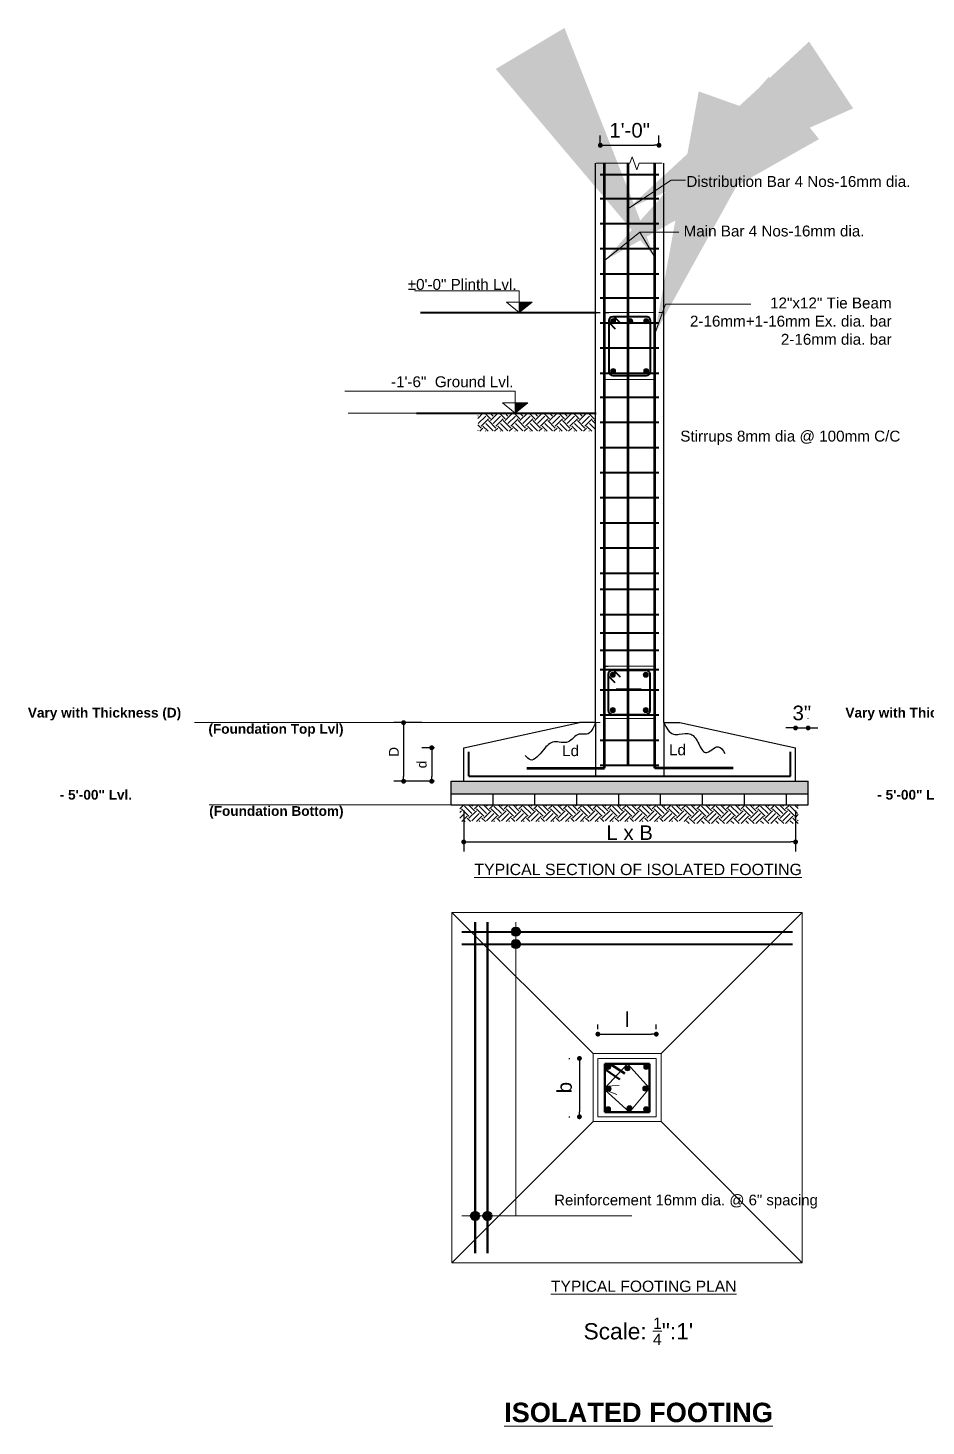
# Model space of a CAD drawing. Header units: inches. Extents: x 115570 to 265311, y 61168 to 314550.
# Drawn here: x 194963.5 to 195148.1, y 85361.4 to 85648.8 of the extents above; entities that cross this region are included whole.
import ezdxf

# ---------------------------------------------------------------- set-up
doc = ezdxf.new("R2010")
doc.units = ezdxf.units.IN
doc.header["$MEASUREMENT"] = 0
doc.linetypes.add('HIDDEN', pattern=[0.375, 0.25, -0.125])
doc.layers.get('0').update_dxf_attribs({"lineweight": 25})
for name, color, linetype, lineweight in [('0 Hidden Line-0.09', 34, 'HIDDEN', 9), ('beam1', 7, 'Continuous', 20), ('DIM', 142, 'Continuous', 9), ('Dim 0.15', 114, 'Continuous', 15), ('Dimension', 7, 'Continuous', 9), ('Foundation', 144, 'Continuous', 20), ('HA', 7, 'Continuous', 15), ('ha1', 8, 'Continuous', 13), ('Hatch- 0.09', 142, 'Continuous', 9), ('Hatch-0.09', 142, 'Continuous', 9), ('Reinforcement-0.53', 7, 'Continuous', 53), ('rod', 7, 'Continuous', 40), ('rod  0.4', 7, 'Continuous', 40), ('slab', 7, 'Continuous', 20), ('Slab 0.2', 7, 'Continuous', 20), ('Text-0.2', 7, 'Continuous', 20), ('text1', 7, 'Continuous', 18), ('Wall', 10, 'Continuous', 30)]:
    doc.layers.add(name, color=color, linetype=linetype, lineweight=lineweight)
doc.layers.add('0 Stirrups', color=7, linetype='Continuous')
doc.styles.add('Annotative', font='arial.ttf')
doc.styles.add('arial', font='arial.ttf')
doc.styles.add('arial.', font='arial.ttf')
doc.dimstyles.new('d25', dxfattribs={"dimtxt": 50, "dimasz": 50, "dimexe": 50, "dimexo": 0, "dimgap": 10, "dimtad": 1, "dimdec": 0, "dimtxsty": 'arial', "dimblk": 'OBLIQUE', "dimcen": 2.5, "dimdle": 50, "dimclrd": 256, "dimadec": 0, "dimazin": 0, "dimtfac": 1, "dimtdec": 0, "dimtix": 1, "dimtmove": 1, "dimatfit": 3, "dimfxl": 1, "dimtvp": 1, "dimlwd": -1, "dimarcsym": 0})
doc.dimstyles.new('Foundation', dxfattribs={"dimtxt": 3, "dimasz": 1, "dimexe": 2, "dimexo": 6, "dimgap": 0, "dimtad": 0, "dimtoh": 1, "dimdec": 0, "dimdsep": 46, "dimlunit": 3, "dimtxsty": 'Annotative', "dimblk": 'DOT', "dimblk1": 'DOT', "dimblk2": 'DOT', "dimcen": 2.5, "dimdle": 150, "dimclrt": 256, "dimadec": 0, "dimazin": 0, "dimtfac": 1, "dimtdec": 0, "dimtix": 1, "dimtmove": 1, "dimatfit": 3, "dimldrblk": 'DM', "dimfxl": 1, "dimtvp": 1, "dimarcsym": 0})

# ---------------------------------------------------------------- blocks, each defined once
blk = doc.blocks.new('_Oblique')
at = {"color": 0, "linetype": 'ByBlock', "lineweight": -2}
blk.add_line((-0.5, -0.5), (0.5, 0.5), dxfattribs=at)
blk = doc.blocks.new('_Dot')
at = {"color": 0, "linetype": 'ByBlock', "lineweight": -2}
blk.add_line((-0.5, 0), (-1, 0), dxfattribs=at)
at = {"color": 0, "linetype": 'ByBlock', "const_width": 0.5}
blk.add_lwpolyline([(-0.25, 0, 1), (0.25, 0, 1)], format="xyb", close=True, dxfattribs=at)
blk = doc.blocks.new('*D999')
at = {"layer": 'Defpoints', "color": 0, "ltscale": 10, "transparency": 16777216}
for p in [(195053.0338910178, 85493.96145087222), (195121.2425528853, 85493.96145087222), (195121.2425528853, 85481.48904836606)]:
    blk.add_point(p, dxfattribs=at)
at = {"layer": 'Dimension', "color": 0, "lineweight": -2, "ltscale": 10, "transparency": 16777216}
for p, q in [((195053.0338910178, 85487.96145087222), (195053.0338910178, 85479.48904836606)), ((195121.2425528853, 85487.96145087222), (195121.2425528853, 85479.48904836606)), ((195054.0338910178, 85481.48904836606), (195120.2425528853, 85481.48904836606))]:
    blk.add_line(p, q, dxfattribs=at)
at = {"layer": 'Dimension', "color": 0, "lineweight": -2, "ltscale": 10, "transparency": 16777216, "rotation": 180}
blk.add_blockref('_Dot', (195053.0338910178, 85481.48904836606), dxfattribs=at)
at = {"layer": 'Dimension', "color": 0, "lineweight": -2, "ltscale": 10, "transparency": 16777216}
blk.add_blockref('_Dot', (195121.2425528853, 85481.48904836606), dxfattribs=at)
at = {"layer": 'Dimension', "ltscale": 10, "transparency": 16777216, "insert": (195087.1382219516, 85483.39205796394), "char_height": 3, "attachment_point": 5, "style": 'Annotative'}
blk.add_mtext('L x B', dxfattribs=at)
blk = doc.blocks.new('DM')
at = {"ltscale": 400}
blk.add_solid([(-1, 0.25), (0, 0), (-1, -0.25)], dxfattribs=at)
at = {"layer": 'DIM', "ltscale": 400}
for p, q in [((-1, 0.25), (-1, -0.25)), ((0, 0), (-1, 0.25)), ((-1, -0.25), (0, 0)), ((-1, 0), (0, 0))]:
    blk.add_line(p, q, dxfattribs=at)
blk = doc.blocks.new('*D1000')
at = {"layer": 'Defpoints', "color": 0, "ltscale": 10, "transparency": 16777216}
for p in [(195123.8262143197, 85504.91933264266), (195121.2425528853, 85500.85121469722), (195123.8262143197, 85500.85121469722)]:
    blk.add_point(p, dxfattribs=at)
at = {"layer": 'Dimension', "color": 0, "lineweight": -2, "ltscale": 10, "transparency": 16777216}
for p, q in [((195121.2425528853, 85506.85121469722), (195121.2425528853, 85506.91933264266)), ((195123.8262143197, 85506.85121469722), (195123.8262143197, 85506.91933264266)), ((195120.2425528853, 85504.91933264266), (195119.2425528853, 85504.91933264266)), ((195121.2425528853, 85504.91933264266), (195123.8262143197, 85504.91933264266)), ((195124.8262143197, 85504.91933264266), (195125.8262143197, 85504.91933264266))]:
    blk.add_line(p, q, dxfattribs=at)
blk.add_blockref('_Dot', (195121.2425528853, 85504.91933264266), dxfattribs=at)
at = {"layer": 'Dimension', "color": 0, "lineweight": -2, "ltscale": 10, "transparency": 16777216, "rotation": 180}
blk.add_blockref('_Dot', (195123.8262143197, 85504.91933264266), dxfattribs=at)
at = {"layer": 'Dimension', "ltscale": 10, "transparency": 16777216, "insert": (195122.5343836025, 85507.98481695371), "char_height": 3, "attachment_point": 5, "style": 'Annotative'}
blk.add_mtext('3"', dxfattribs=at)
blk = doc.blocks.new('*D1001')
at = {"layer": 'Defpoints', "color": 0, "ltscale": 10, "transparency": 16777216}
for p in [(195053.0338910179, 85500.85121469725), (195046.4404355756, 85493.96145087224), (195053.0338910179, 85493.96145087224)]:
    blk.add_point(p, dxfattribs=at)
at = {"layer": 'Dimension', "color": 0, "lineweight": -2, "ltscale": 10, "transparency": 16777216}
for p, q in [((195047.0338910179, 85500.85121469725), (195044.4404355756, 85500.85121469725)), ((195046.4404355756, 85499.85121469725), (195046.4404355756, 85494.96145087224)), ((195047.0338910179, 85493.96145087224), (195044.4404355756, 85493.96145087224))]:
    blk.add_line(p, q, dxfattribs=at)
for p, rotation in [((195046.4404355756, 85500.85121469725), 90), ((195046.4404355756, 85493.96145087224), 270)]:
    blk.add_blockref('_Dot', p, dxfattribs=dict(at, rotation=rotation))
at = {"layer": 'Dimension', "ltscale": 10, "transparency": 16777216, "insert": (195044.4076832563, 85497.40633278467), "char_height": 3, "attachment_point": 5, "rotation": 90, "style": 'Annotative'}
blk.add_mtext('{\\H0.66667x;d}', dxfattribs=at)
blk = doc.blocks.new('*D1002')
at = {"layer": 'Defpoints', "color": 0, "ltscale": 10, "transparency": 16777216}
for p in [(195050.4502295835, 85506.018537566), (195040.6666834513, 85493.96145087224), (195050.4502295835, 85493.96145087224)]:
    blk.add_point(p, dxfattribs=at)
at = {"layer": 'Dimension', "color": 0, "lineweight": -2, "ltscale": 10, "transparency": 16777216}
for p, q in [((195044.4502295835, 85506.018537566), (195038.6666834513, 85506.018537566)), ((195040.6666834513, 85505.018537566), (195040.6666834513, 85494.96145087224)), ((195044.4502295835, 85493.96145087224), (195038.6666834513, 85493.96145087224))]:
    blk.add_line(p, q, dxfattribs=at)
for p, rotation in [((195040.6666834513, 85506.018537566), 90), ((195040.6666834513, 85493.96145087224), 270)]:
    blk.add_blockref('_Dot', p, dxfattribs=dict(at, rotation=rotation))
at = {"layer": 'Dimension', "ltscale": 10, "transparency": 16777216, "insert": (195038.6666734513, 85499.98999421905), "char_height": 3, "attachment_point": 5, "rotation": 90, "style": 'Annotative'}
blk.add_mtext('{\\H0.66667x;D}', dxfattribs=at)
blk = doc.blocks.new('*D998')
at = {"layer": 'Defpoints', "color": 0, "ltscale": 10, "transparency": 16777216}
for p in [(195093.1667652984, 85624.69296664408), (195081.1096786047, 85618.48941303864), (195093.1667652984, 85618.48941303893)]:
    blk.add_point(p, dxfattribs=at)
at = {"layer": 'Dimension', "color": 0, "lineweight": -2, "ltscale": 10, "transparency": 16777216}
for p, q in [((195081.1096786047, 85624.48941303864), (195081.1096786047, 85626.69296664408)), ((195082.1096786047, 85624.69296664408), (195092.1667652984, 85624.69296664408)), ((195093.1667652984, 85624.48941303893), (195093.1667652984, 85626.69296664408))]:
    blk.add_line(p, q, dxfattribs=at)
at = {"layer": 'Dimension', "color": 0, "lineweight": -2, "ltscale": 10, "transparency": 16777216, "rotation": 180}
blk.add_blockref('_Dot', (195081.1096786047, 85624.69296664408), dxfattribs=at)
at = {"layer": 'Dimension', "color": 0, "lineweight": -2, "ltscale": 10, "transparency": 16777216}
blk.add_blockref('_Dot', (195093.1667652984, 85624.69296664408), dxfattribs=at)
at = {"layer": 'Dimension', "ltscale": 10, "transparency": 16777216, "insert": (195087.1382219516, 85627.75640457042), "char_height": 3, "attachment_point": 5, "style": 'Annotative'}
blk.add_mtext('1\'-0"', dxfattribs=at)
blk = doc.blocks.new('*D1003')
at = {"layer": 'Defpoints', "color": 0, "ltscale": 10, "transparency": 16777216}
for p in [(195092.6091602637, 85441.97882229798), (195080.6091602637, 85436.98841872203), (195092.6091602637, 85436.98841872203)]:
    blk.add_point(p, dxfattribs=at)
at = {"layer": 'Dimension', "color": 0, "lineweight": -2, "ltscale": 10, "transparency": 16777216}
for p, q in [((195080.6091602637, 85442.98841872203), (195080.6091602637, 85443.97882229798)), ((195092.6091602637, 85442.98841872203), (195092.6091602637, 85443.97882229798)), ((195081.6091602637, 85441.97882229798), (195091.6091602637, 85441.97882229798))]:
    blk.add_line(p, q, dxfattribs=at)
at = {"layer": 'Dimension', "color": 0, "lineweight": -2, "ltscale": 10, "transparency": 16777216, "rotation": 180}
blk.add_blockref('_Dot', (195080.6091602637, 85441.97882229798), dxfattribs=at)
at = {"layer": 'Dimension', "color": 0, "lineweight": -2, "ltscale": 10, "transparency": 16777216}
blk.add_blockref('_Dot', (195092.6091602637, 85441.97882229798), dxfattribs=at)
at = {"layer": 'Dimension', "ltscale": 10, "transparency": 16777216, "insert": (195086.6091602637, 85444.97882229798), "char_height": 3, "attachment_point": 5, "style": 'Annotative'}
blk.add_mtext('l', dxfattribs=at)
blk = doc.blocks.new('*D1004')
at = {"layer": 'Defpoints', "color": 0, "ltscale": 10, "transparency": 16777216}
for p in [(195080.6091602637, 85436.98841872206), (195076.812138264, 85424.98841872206), (195080.6091602637, 85424.98841872206)]:
    blk.add_point(p, dxfattribs=at)
at = {"layer": 'Dimension', "color": 0, "lineweight": -2, "ltscale": 10, "transparency": 16777216}
for p, q in [((195074.6091602637, 85436.98841872206), (195074.812138264, 85436.98841872206)), ((195076.812138264, 85435.98841872206), (195076.812138264, 85425.98841872206)), ((195074.6091602637, 85424.98841872206), (195074.812138264, 85424.98841872206))]:
    blk.add_line(p, q, dxfattribs=at)
for p, rotation in [((195076.812138264, 85436.98841872206), 90), ((195076.812138264, 85424.98841872206), 270)]:
    blk.add_blockref('_Dot', p, dxfattribs=dict(at, rotation=rotation))
at = {"layer": 'Dimension', "ltscale": 10, "transparency": 16777216, "insert": (195073.7630250307, 85430.98841872199), "char_height": 3, "attachment_point": 5, "rotation": 90, "style": 'Annotative'}
blk.add_mtext('b', dxfattribs=at)

msp = doc.modelspace()

# ---------------------------------------------------------------- hatches: boundary and pattern name
at = {"layer": 'Dimension', "ltscale": 20, "transparency": 33554687}
for points in [[(195064.4576533366, 85592.41753017063), (195064.4576533365, 85590.30397103471), (195067.0793369525, 85592.41753017063)], [(195063.5964328598, 85571.74823869563), (195063.5964328557, 85569.63467955586), (195066.2181164757, 85571.74823869536)]]:
    msp.add_hatch(color=0, dxfattribs=at).paths.add_polyline_path(points)
at = {"layer": 'Dimension', "ltscale": 10, "transparency": 33554687}
h = msp.add_hatch(color=0, dxfattribs=at)
h.dxf.hatch_style = 1
h.paths.add_polyline_path([(195083.2475552069, 85435.24209556148, 1), (195082.2241363095, 85435.24209556148, 1)])
h = msp.add_hatch(color=0, dxfattribs=at)
h.dxf.hatch_style = 1
h.paths.add_polyline_path([(195087.1948755612, 85434.94224387723, 1), (195086.1714566638, 85434.94224387723, 1)])
h = msp.add_hatch(color=0, dxfattribs=at)
h.dxf.hatch_style = 1
h.paths.add_polyline_path([(195091.0506028283, 85435.24209556148, 1), (195090.0271839309, 85435.24209556148, 1)])
h = msp.add_hatch(color=0, dxfattribs=at)
h.dxf.hatch_style = 1
h.paths.add_polyline_path([(195083.3366855015, 85430.75500240161, 1), (195082.3132666041, 85430.75500240161, 1)])
h = msp.add_hatch(color=0, dxfattribs=at)
h.dxf.hatch_style = 1
h.paths.add_polyline_path([(195090.846956837, 85430.77876336485, 1), (195089.8235379396, 85430.77876336485, 1)])
h = msp.add_hatch(color=0, dxfattribs=at)
h.dxf.hatch_style = 1
h.paths.add_polyline_path([(195083.2230251926, 85426.53772213263, 1), (195082.1996062952, 85426.53772213263, 1)])
h = msp.add_hatch(color=0, dxfattribs=at)
h.dxf.hatch_style = 1
h.paths.add_polyline_path([(195087.6031992746, 85426.76019045759, 1), (195086.5797803772, 85426.76019045759, 1)])
h = msp.add_hatch(color=0, dxfattribs=at)
h.dxf.hatch_style = 1
h.paths.add_polyline_path([(195091.026072814, 85426.53772213263, 1), (195090.0026539165, 85426.53772213263, 1)])
at = {"layer": 'HA', "transparency": 33554687}
h = msp.add_hatch(dxfattribs=at)
h.set_pattern_fill('EARTH', color=256, scale=8.61220478125, angle=45, style=0)
h.set_pattern_definition([(44.99999999999999, (-20089420.32766269, 1602943.464880413), (2.447735818478236e-16, 3.044874200894541), [2.1530511953125, -2.1530511953125]), (44.99999999999999, (-20089420.89857661, 1602944.035794325), (2.447735818478236e-16, 3.044874200894541), [2.1530511953125, -2.1530511953125]), (44.99999999999999, (-20089421.46949052, 1602944.606708238), (2.447735818478236e-16, 3.044874200894541), [2.1530511953125, -2.1530511953125]), (135, (-20089421.46949052, 1602944.987317513), (-3.044874200894541, 2.447735818478235e-16), [2.1530511953125, -2.1530511953125]), (135, (-20089420.89857661, 1602945.558231426), (-3.044874200894541, 2.447735818478235e-16), [2.1530511953125, -2.1530511953125]), (135, (-20089420.32766269, 1602946.129145338), (-3.044874200894541, 2.447735818478235e-16), [2.1530511953125, -2.1530511953125])])
h.paths.add_polyline_path([(195080.1234581266, 85569.63852617797), (195055.9207238239, 85569.63467955998), (195055.9207238198, 85565.89469345052), (195080.1234581266, 85565.89854006877)])
at = {"layer": 'ha1', "ltscale": 20, "transparency": 33554687}
h = msp.add_hatch(dxfattribs=at)
h.set_pattern_fill('AR-CONC', color=256, scale=0.275590553, style=0)
h.set_pattern_definition([(49.99999999999996, (195050.4502295834, 85491.37778943784), (1.976701303678226, -0.1729389558178403), [0.20669291475, -2.27362206225]), (355, (195050.4502295834, 85491.37778943784), (-0.3823855675989416, 2.072970460886361), [0.1653543318000001, -1.8188976498]), (100.4514, (195050.6149546869, 85491.36337787083), (1.594317204222553, 1.900030246566449), [0.1756619421042495, -1.932281423776668]), (46.1842, (195050.4502295834, 85491.92897054384), (2.941215507750413, -0.4561547669094901), [0.3100393721249985, -3.410433093374989]), (96.6356, (195050.6953308508, 85491.89095749281), (2.575842118906433, 2.684576827286353), [0.2634929214240925, -2.898421672672889]), (351.1842, (195050.4502295834, 85491.92897054384), (2.57584002327432, 2.684578839165965), [0.2480314977000001, -2.7283464747]), (21, (195050.7258201364, 85491.79117526734), (1.645019445829267, -1.109579627267072), [0.2066929147500001, -2.27362206225]), (326.0000000000001, (195050.7258201364, 85491.79117526734), (0.6705540687764726, 1.998445019224371), [0.1653543318, -1.8188976498]), (71.4514, (195050.8629050314, 85491.69871021083), (2.315574188538864, 0.8888635794766044), [0.1756619421042507, -1.932281423776679]), (37.49999999999998, (195050.4502295834, 85491.37778943784), (0.03351141251292126, 0.9174240126767229), [0, -1.79685040556, 0, -1.8464567051, 0, -1.825787413625]), (7.499999999999996, (195050.4502295834, 85491.37778943784), (0.7249947930113595, 1.086961417873363), [0, -1.052755912459994, 0, -1.755511822609994, 0, -0.695866146324997]), (327.5, (195049.8356626503, 85491.37778943784), (1.471164203885615, -0.06215909574121797), [0, -0.6889763824999999, 0, -2.1496063134, 0, -2.85236222355]), (317.5, (195049.5600720972, 85491.37778943784), (1.607205989110199, 0.2758798743901864), [0, -0.8956692972500001, 0, -1.42755906454, 0, -2.02559056455])])
h.paths.add_polyline_path([(195099.0100678677, 85493.96145087223), (195050.4502295834, 85493.96145087223), (195050.4502295834, 85491.37778943784), (195099.0100678677, 85491.37778943784)])
h.paths.add_polyline_path([(195123.8262143197, 85493.96145087222), (195099.0100678677, 85493.96145087222), (195099.0100678677, 85491.37778943784), (195123.8262143197, 85491.37778943784)])
h = msp.add_hatch(dxfattribs=at)
h.set_pattern_fill('EARTH', color=256, scale=8.61220478125, angle=45, style=0)
h.set_pattern_definition([(44.99999999999999, (195052.2033212869, 85485.24504101381), (2.447735818478236e-16, 3.044874200894541), [2.1530511953125, -2.1530511953125]), (44.99999999999999, (195051.6324073742, 85485.81595492648), (2.447735818478236e-16, 3.044874200894541), [2.1530511953125, -2.1530511953125]), (44.99999999999999, (195051.0614934615, 85486.38686883915), (2.447735818478236e-16, 3.044874200894541), [2.1530511953125, -2.1530511953125]), (135, (195051.0614934615, 85486.76747811427), (-3.044874200894541, 2.447735818478235e-16), [2.1530511953125, -2.1530511953125]), (135, (195051.6324073742, 85487.33839202693), (-3.044874200894541, 2.447735818478235e-16), [2.1530511953125, -2.1530511953125]), (135, (195052.2033212869, 85487.9093059396), (-3.044874200894541, 2.447735818478235e-16), [2.1530511953125, -2.1530511953125])])
h.paths.add_polyline_path([(195121.8067940669, 85489.13861619473), (195099.0100678677, 85489.1386161948), (195099.0100678677, 85485.2450410139), (195121.8067940669, 85485.24504101381)])
h.paths.add_polyline_path([(195052.2033212869, 85485.68467125072), (195099.0100678677, 85485.68467125056), (195099.0100678677, 85489.1386161948), (195052.2033212869, 85489.13861619496)])
at = {"layer": 'Hatch- 0.09', "transparency": 33554687}
for points in [[(195083.2209268513, 85588.53721097636, 1), (195084.254391425, 85588.53721097636, 1)], [(195090.0220524741, 85588.53721097636, 1), (195091.0555170478, 85588.53721097636, 1)], [(195084.254391425, 85578.29120344283, 1), (195083.2209268513, 85578.29120344283, 1)], [(195091.0555170478, 85578.29120344283, 1), (195090.0220524741, 85578.29120344283, 1)], [(195083.135831999, 85515.84758209636, 1), (195084.1692965727, 85515.84758209636, 1)], [(195089.9369576218, 85515.84758209636, 1), (195090.9704221955, 85515.84758209636, 1)], [(195084.1692965727, 85508.60157456218, 1), (195083.135831999, 85508.60157456218, 1)], [(195090.9704221955, 85508.60157456218, 1), (195089.9369576218, 85508.60157456218, 1)]]:
    msp.add_hatch(color=0, dxfattribs=at).paths.add_polyline_path(points)
at = {"layer": 'rod', "ltscale": 20, "transparency": 33554687}
for points in [[(195062.9036069723, 85463.02985394391, -1), (195064.6149024488, 85463.02985394391, -1)], [(195062.9036069723, 85460.49460138609, -1), (195064.6149024488, 85460.49460138609, -1)], [(195054.5183049938, 85404.61579901598, -1), (195056.2296004703, 85404.61579901598, -1)], [(195057.0535575516, 85404.61579901598, -1), (195058.7648530282, 85404.61579901598, -1)]]:
    msp.add_hatch(color=256, dxfattribs=at).paths.add_polyline_path(points)
at = {"layer": 'Wall'}
msp.add_hatch(color=256, dxfattribs=at).paths.add_polyline_path([(195086.7285748817, 85588.53721097636, 1), (195087.7620394554, 85588.53721097636, 1)])

# ---------------------------------------------------------------- linework, layer by layer
at = {"color": 5}
for p, q in [((195080.1234581266, 85506.01853756608), (195080.1234581266, 85494.99491544598)), ((195094.1529857765, 85506.01853756596), (195094.1529857765, 85494.99491544598))]:
    msp.add_line(p, q, dxfattribs=at)
at = {"color": 2}
for points in [[(195080.1234581266, 85506.01853756596), (195078.2663701072, 85503.63835738628), (195076.7132267691, 85503.63835738628), (195074.4889287306, 85502.0359187994), (195071.5899620927, 85502.0359187994), (195069.4166155891, 85500.43348021252), (195066.726725939, 85498.36553203611), (195065.6918826967, 85499.24463126092)], [(195094.1529857765, 85506.01853756598), (195096.169685283, 85503.63835738628), (195097.3081885444, 85503.63835738628), (195099.6888550862, 85503.63835738628), (195101.3456584436, 85501.62232916412), (195102.7424332781, 85499.8647207141), (195105.3286629091, 85501.0535696657), (195106.7271946932, 85499.65763089672)]]:
    msp.add_spline(points, degree=3, dxfattribs=at)
at = {"layer": '0 Hidden Line-0.09', "ltscale": 500, "transparency": 33554687}
for points in [[(194997.6581949582, 85506.01853756608), (195081.1096786047, 85506.01853756608)], [(195000.7270086488, 85489.13861619498), (195081.1096786047, 85489.13861619498)]]:
    msp.add_lwpolyline(points, dxfattribs=at)
at = {"layer": '0 Stirrups', "transparency": 33554687}
for p, q in [((195080.1234581266, 85590.30397103472), (195080.1234581266, 85620.98974186194)), ((195094.1529857779, 85590.30397103472), (195094.1529857779, 85620.98974186223)), ((195080.1234581266, 85506.01853756608), (195080.1234581266, 85590.30397103472)), ((195080.2484581266, 85590.30397103472), (195081.1096786047, 85590.30397103472)), ((195081.9708990787, 85590.30397103472), (195082.8321195568, 85590.30397103472)), ((195081.9708990828, 85590.30397103472), (195082.832119561, 85590.30397103472)), ((195094.1529857765, 85506.01853756598), (195094.1529857765, 85590.30397103472)), ((195081.8858042264, 85517.61434215473), (195082.7470247046, 85517.61434215473)), ((195081.8858042306, 85517.61434215473), (195082.7470247087, 85517.61434215473)), ((195053.0338910178, 85500.85121469722), (195076.8035762141, 85506.01853756596)), ((195080.1234581266, 85506.01853756596), (195076.8035762141, 85506.01853756596)), ((195094.1529857765, 85506.01853756596), (195097.472867689, 85506.01853756596)), ((195097.472867689, 85506.01853756596), (195121.2425528853, 85500.85121469722)), ((195053.0338910178, 85493.96145087222), (195053.0338910178, 85500.85121469722)), ((195121.2425528853, 85493.96145087222), (195121.2425528853, 85500.85121469722)), ((195050.4502295834, 85493.96145087222), (195123.8262143197, 85493.96145087222)), ((195050.4502295834, 85489.13861619498), (195050.4502295834, 85493.96145087222)), ((195123.8262143197, 85489.13861619472), (195123.8262143197, 85493.96145087222)), ((195050.4502295834, 85491.37778943784), (195123.8262143197, 85491.37778943784)), ((195059.0624343647, 85489.13861619498), (195059.0624343647, 85491.37778943784)), ((195067.674639146, 85489.13861619498), (195067.674639146, 85491.37778943784)), ((195076.2868439272, 85489.13861619498), (195076.2868439272, 85491.37778943784)), ((195084.8990487084, 85489.13861619498), (195084.8990487084, 85491.37778943784)), ((195093.5112534897, 85489.13861619498), (195093.5112534897, 85491.37778943784)), ((195093.5112534897, 85489.13861619498), (195093.5112534897, 85491.37778943784)), ((195102.1234582709, 85489.13861619498), (195102.1234582709, 85491.37778943784)), ((195110.7356630522, 85489.13861619498), (195110.7356630522, 85491.37778943784)), ((195119.3478678335, 85489.13861619498), (195119.3478678335, 85491.37778943784)), ((195050.4502295834, 85489.13861619498), (195123.8262143197, 85489.13861619472))]:
    msp.add_line(p, q, dxfattribs=at)
at = {"layer": '0 Stirrups', "lineweight": 40, "transparency": 33554687}
for p, q in [((195044.1733359061, 85590.30397103472), (195080.2484581266, 85590.30397103472)), ((195043.3121154294, 85569.63467955972), (195080.2484581266, 85569.63467955972))]:
    msp.add_line(p, q, dxfattribs=at)
at = {"layer": 'beam1', "transparency": 33554687}
for p, q in [((195092.3055448203, 85590.30397103472), (195081.9708990787, 85590.30397103472)), ((195081.9708990842, 85576.52444338471), (195081.9708990842, 85590.30397103471)), ((195092.3055448203, 85576.52444338471), (195092.3055448203, 85590.30397103472)), ((195094.0279857751, 85590.30397103472), (195093.1667652971, 85590.30397103472)), ((195081.9708990828, 85576.52444338471), (195092.3055448203, 85576.52444338471)), ((195092.220449968, 85517.61434215473), (195081.8858042264, 85517.61434215473)), ((195081.885804232, 85512.57693563713), (195081.8858042319, 85517.61434215472)), ((195092.220449968, 85512.5769356377), (195092.220449968, 85517.61434215473)), ((195081.8858042319, 85506.83481450407), (195081.885804232, 85512.57693563648)), ((195092.220449968, 85506.83481450407), (195092.220449968, 85512.57693563704)), ((195081.8858042306, 85506.83481450407), (195092.220449968, 85506.83481450407))]:
    msp.add_line(p, q, dxfattribs=at)
for points in [[(195092.3055448203, 85590.30397103472), (195081.9708990828, 85590.30397103472)], [(195092.220449968, 85517.61434215473), (195081.8858042306, 85517.61434215473)]]:
    msp.add_lwpolyline(points, dxfattribs=at)
at = {"layer": 'Dim 0.15', "transparency": 33554687}
msp.add_lwpolyline([(195080.230654423, 85620.98974186194), (195087.1714816419, 85620.98974186194), (195087.655918165, 85622.3207202613), (195088.6247912029, 85619.6587634667), (195089.1092277218, 85620.989741864), (195093.8216432043, 85620.98974186194)], dxfattribs=at)
at = {"layer": 'Dimension', "ltscale": 10, "transparency": 33554687}
for p, q in [((195050.6091602637, 85466.98841872203), (195079.6091602637, 85437.98841872203)), ((195093.6091602637, 85437.98841872203), (195122.6091602637, 85466.98841872203)), ((195082.048838486, 85430.89949448853), (195082.048838486, 85431.25679967827)), ((195082.048838486, 85430.54912726364), (195082.048838486, 85430.89949448853)), ((195050.6091602637, 85394.98841872203), (195079.6091602637, 85423.98841872203)), ((195093.6091602637, 85423.98841872203), (195122.6091602637, 85394.98841872203))]:
    msp.add_line(p, q, dxfattribs=at)
at = {"layer": 'Dimension', "color": 5, "lineweight": 50, "ltscale": 10, "transparency": 33554687}
for p, q in [((195082.048838486, 85425.91600020816), (195082.048838486, 85435.8829887689)), ((195082.048838486, 85435.8829887689), (195083.0921984495, 85435.8829887689)), ((195082.7358457582, 85435.8829887689), (195091.2053755377, 85435.8829887689)), ((195083.0921984495, 85435.8829887689), (195086.1376296137, 85433.89877017144)), ((195091.2053755377, 85435.8829887689), (195091.2053755377, 85425.91600020816)), ((195082.048838486, 85434.79720258553), (195085.1331123293, 85432.62128521147)), ((195091.2053755377, 85425.91600020816), (195082.048838486, 85425.91600020816))]:
    msp.add_line(p, q, dxfattribs=at)
at = {"layer": 'Dimension', "color": 5, "ltscale": 10, "transparency": 33554687}
for p, q in [((195082.048838486, 85430.89949448853), (195086.6976933797, 85435.8829887689)), ((195086.6976933797, 85435.8829887689), (195091.2053755377, 85430.89949448853)), ((195082.048838486, 85431.25679967827), (195084.9749145648, 85431.39160772793)), ((195087.1149539296, 85425.91600020816), (195082.048838486, 85430.54912726364)), ((195082.048838486, 85430.54912726364), (195084.4953510184, 85429.59005834951)), ((195091.2053755377, 85430.89949448853), (195087.1149539296, 85425.91600020816))]:
    msp.add_line(p, q, dxfattribs=at)
at = {"layer": 'Dimension', "ltscale": 10, "transparency": 33554687}
for centre in [(195082.7358457582, 85435.24209556148), (195086.6831661125, 85434.94224387723), (195090.5388933796, 85435.24209556148), (195082.8249760528, 85430.75500240161), (195090.3352473883, 85430.77876336485), (195082.7113157439, 85426.53772213263), (195087.0914898259, 85426.76019045759), (195090.5143633652, 85426.53772213263)]:
    msp.add_circle(centre, 0.5117094487068243, dxfattribs=at)
at = {"layer": 'Foundation', "ltscale": 10, "transparency": 33554687}
for points in [[(195050.6091602637, 85466.98841872203), (195122.6091602637, 85466.98841872203), (195122.6091602637, 85394.98841872203), (195050.6091602637, 85394.98841872203)], [(195079.6091602637, 85437.98841872203), (195093.6091602637, 85437.98841872203), (195093.6091602637, 85423.98841872203), (195079.6091602637, 85423.98841872203)], [(195080.6091602637, 85436.98841872203), (195092.6091602637, 85436.98841872203), (195092.6091602637, 85424.98841872203), (195080.6091602637, 85424.98841872203)]]:
    msp.add_lwpolyline(points, close=True, dxfattribs=at)
at = {"layer": 'Hatch- 0.09', "color": 0, "transparency": 33554687}
for centre in [(195083.7376591381, 85588.53721097636), (195087.2453071685, 85588.53721097636), (195090.5387847609, 85588.53721097636), (195083.7376591381, 85578.29120344283), (195090.5387847609, 85578.29120344283), (195083.6525642858, 85515.84758209636), (195090.4536899087, 85515.84758209636), (195083.6525642858, 85508.60157456218), (195090.4536899087, 85508.60157456218)]:
    msp.add_circle(centre, 0.5167322868750001, dxfattribs=at)
at = {"layer": 'Hatch-0.09', "linetype": 'HIDDEN', "ltscale": 250, "transparency": 33554687}
msp.add_line((195029.2408287895, 85569.63467955972), (195043.3121154294, 85569.63467955972), dxfattribs=at)
at = {"layer": 'Reinforcement-0.53', "color": 1, "ltscale": 10, "transparency": 33554687}
for p, q in [((195081.9708990814, 85496.64557147055), (195081.9708990814, 85620.98974186194)), ((195086.7839255331, 85620.98974186194), (195086.7839255331, 85497.26262730465)), ((195092.3055448203, 85496.64557147055), (195092.3055448203, 85620.9897418626)), ((195066.0296483595, 85496.64557147055), (195081.9708990814, 85496.64557147055)), ((195108.4225277114, 85496.64557147055), (195092.3055448203, 85496.64557147055))]:
    msp.add_line(p, q, dxfattribs=at)
at = {"layer": 'rod', "ltscale": 20, "transparency": 33554687}
for centre in [(195063.7592547106, 85463.02985394391), (195063.7592547106, 85460.49460138609), (195055.3739527321, 85404.61579901598), (195057.9092052899, 85404.61579901598)]:
    msp.add_circle(centre, 0.8556477382598788, dxfattribs=at)
at = {"layer": 'rod  0.4', "transparency": 33554687}
for p, q in [((195081.1096786025, 85618.70062949555), (195093.1667652962, 85618.7006294962)), ((195081.1096786025, 85613.78035073192), (195093.1667652962, 85613.78035073227)), ((195081.1096786025, 85608.61302786318), (195093.1667652962, 85608.61302786351)), ((195081.1096786025, 85603.44570499439), (195093.1667652962, 85603.44570499506)), ((195081.1096786047, 85598.27838212565), (195093.1667652985, 85598.2783821263)), ((195081.1096786047, 85593.35810336201), (195093.1667652985, 85593.35810336235)), ((195081.1096786047, 85588.19078049327), (195093.1667652985, 85588.1907804936)), ((195082.832119561, 85588.32347140224), (195084.1772234046, 85586.97836755728)), ((195083.9408779967, 85589.4427505566), (195085.2859818404, 85588.09764671189)), ((195081.1096786047, 85583.02345762448), (195093.1667652985, 85583.02345762514)), ((195081.1096786047, 85577.85613475574), (195093.1667652985, 85577.8561347564)), ((195081.1096786047, 85572.93585599211), (195093.1667652985, 85572.93585599244)), ((195081.1096786047, 85567.76853312337), (195093.1667652985, 85567.7685331237)), ((195081.1096786047, 85562.60121025458), (195093.1667652985, 85562.60121025523)), ((195081.1096786047, 85557.43388738585), (195093.1667652985, 85557.43388738619)), ((195081.1096786047, 85552.26656451706), (195093.1667652985, 85552.26656451773)), ((195081.1096786047, 85547.09924164834), (195093.1667652985, 85547.09924164867)), ((195081.1096786047, 85541.93191877955), (195093.1667652985, 85541.93191878022)), ((195081.1096786047, 85536.76459591079), (195093.1667652985, 85536.76459591146)), ((195081.1096786047, 85533.43388738584), (195093.1667652985, 85533.43388738649)), ((195081.109678605, 85528.26656451708), (195093.1667652988, 85528.26656451773)), ((195081.1096786047, 85524.45956820443), (195093.1667652985, 85524.4595682051)), ((195081.1096786047, 85520.93486841471), (195093.1667652985, 85520.93486841503)), ((195081.1096786047, 85516.9385914391), (195093.1667652985, 85516.93859143976)), ((195082.7470247087, 85515.63384252225), (195084.0921285524, 85514.28873867729)), ((195083.8557831444, 85516.75312167661), (195085.2008869881, 85515.40801783191)), ((195081.1096786047, 85512.76459591086), (195093.1667652985, 85512.7645959112)), ((195084.3858042292, 85512.89463908966), (195089.4704499694, 85512.89463908994)), ((195081.1096786047, 85507.59727304181), (195093.1667652985, 85507.59727304248)), ((195081.1096786047, 85502.42995017307), (195093.1667652985, 85502.42995017373)), ((195054.0673555916, 85494.99491544598), (195054.0673555916, 85499.98887248167)), ((195120.2090883116, 85494.99491544598), (195120.2090883116, 85499.98887248167)), ((195081.1096786047, 85497.26262730433), (195093.1667652985, 85497.26262730498)), ((195054.0673555916, 85494.99491544598), (195120.2090883116, 85494.99491544598)), ((195055.3739527361, 85396.98841872203), (195055.3739527361, 85464.98841872203)), ((195055.3739527361, 85464.98841872203), (195055.3739527361, 85396.98841872203)), ((195057.9092052939, 85396.98841872203), (195057.9092052939, 85464.98841872203)), ((195057.9092052939, 85464.98841872203), (195057.9092052939, 85396.98841872203)), ((195052.6091602637, 85463.02985394391), (195120.6091602637, 85463.02985394391)), ((195052.6091602637, 85460.49460138609), (195120.6091602637, 85460.49460138609))]:
    msp.add_line(p, q, dxfattribs=at)
msp.add_lwpolyline([(195083.6933400391, 85577.38566386283), (195090.5831038641, 85577.38566386259, 0.414213562373095), (195091.4443243422, 85578.24688434071), (195091.4443243422, 85588.58153007847, 0.414213562373095), (195090.5831038641, 85589.4427505566), (195083.6933400391, 85589.4427505566, 0.414213562373095), (195082.832119561, 85588.58153007847), (195082.832119561, 85578.24688434097, 0.414213562373095)], format="xyb", close=True, dxfattribs=at)
for points in [[(195091.3592294899, 85512.57693563765), (195091.3592294899, 85515.89190119848, 0.414213562373095), (195090.4980090118, 85516.75312167661), (195083.6082451868, 85516.75312167661, 0.414213562373095), (195082.7470247087, 85515.89190119848), (195082.7470247087, 85512.57693563719)], [(195082.7470247087, 85512.57693563653), (195082.7470247087, 85508.55725546033, 0.414213562373095), (195083.6082451868, 85507.69603498219), (195090.4980090118, 85507.69603498194, 0.414213562373095), (195091.3592294899, 85508.55725546007), (195091.3592294899, 85512.576935637)]]:
    msp.add_lwpolyline(points, format="xyb", dxfattribs=at)
at = {"layer": 'slab', "transparency": 33554687}
msp.add_line((195061.1116306976, 85590.30397103472), (195067.8250952185, 85590.30397103472), dxfattribs=at)
at = {"layer": 'Slab 0.2', "transparency": 33554687}
for points in [[(195063.7592547146, 85464.98841872203), (195063.7592547146, 85404.61579901598)], [(195052.6091602637, 85404.61579901598), (195087.6091602637, 85404.61579901598)]]:
    msp.add_lwpolyline(points, dxfattribs=at)
at = {"layer": 'Text-0.2', "transparency": 33554687}
for p, q in [((195064.4576533365, 85594.80376992196), (195042.881556199, 85594.80376992196)), ((195064.4576533365, 85590.30397103472), (195064.4576533365, 85594.80376992196)), ((195063.5964328598, 85574.13447844668), (195028.5610234411, 85574.13447844688)), ((195063.5964328598, 85569.63467955972), (195063.5964328598, 85574.13447844668))]:
    msp.add_line(p, q, dxfattribs=at)
for points in [[(195064.4576533365, 85590.30397103472), (195061.8359697124, 85592.41753017063), (195067.0793369524, 85592.41753017063)], [(195063.5964328598, 85569.63467955972), (195060.9747492357, 85571.74823869561), (195066.2181164757, 85571.74823869561)]]:
    msp.add_lwpolyline(points, close=True, dxfattribs=at)

# ---------------------------------------------------------------- texts
at = {"layer": 'Text-0.2', "ltscale": 5, "transparency": 33554687, "style": 'arial.'}
for s, insert, char_height, width, attachment_point in [('Distribution Bar 4 Nos-16mm dia.', (195144.8570446701, 85618.36805625675), 2.239173243125, 48.01735704956084, 3), ('Main Bar 4 Nos-16mm dia.', (195135.4231945856, 85608.19108554635), 2.239173243125, 37.67613085731139, 3), ('%%P0\'-0" Plinth Lvl.', (195063.8968012325, 85597.21040451896), 2.239173243124999, 15553.68873454241, 3), ('12"x12" Tie Beam\\P2-16mm+1-16mm Ex. dia. bar\\P2-16mm dia. bar', (195140.9917285483, 85593.39522264172), 2.239173243125, 51.80994994955837, 3), ('-1\'-6"  Ground Lvl.', (195063.2544828635, 85577.20199742173), 2.239173243125, 15553.68873454241, 3), ('\\A1;Ld', (195076.7360040301, 85501.36271221175), 2.239173243124999, 15553.68873454241, 3), ('\\A1;Ld', (195098.7076144959, 85501.53546204495), 2.239173243124999, 15553.68873454241, 3), ('Reinforcement 16mm dia. @ 6" spacing', (195071.6325429063, 85408.9812011269), 2.197218883432775, 80.96269085653518, 1)]:
    msp.add_mtext(s, dxfattribs=dict(at, insert=insert, char_height=char_height, width=width, attachment_point=attachment_point))
at = {"layer": 'Text-0.2', "ltscale": 5, "transparency": 33554687, "insert": (195142.7819938716, 85566.02768269758), "char_height": 2.239173243125, "attachment_point": 3, "style": 'arial.'}
msp.add_mtext('Stirrups 8mm dia @ 100mm C/C', dxfattribs=at)
at = {"layer": 'Text-0.2', "ltscale": 80, "transparency": 33554687, "char_height": 2, "width": 65.69209291252199, "attachment_point": 6, "style": 'arial'}
for s, insert in [('{\\fArial|b1|i0|c0|p34;Vary with Thickness (D)                                                  (Foundation Top Lvl)} ', (195028.3208812167, 85506.0947972541)), ('{\\fArial|b1|i0|c0|p34;Vary with Thickness (D)                                                  (Foundation Top Lvl)} ', (195196.3853973857, 85506.0947972541)), ('{\\fArial|b1|i0|c0|p34;- 5\'-00" Lvl.                                                         (Foundation Bottom)} ', (195028.3208812167, 85489.214875883)), ('{\\fArial|b1|i0|c0|p34;- 5\'-00" Lvl.                                                         (Foundation Bottom)} ', (195196.3853973857, 85489.214875883))]:
    msp.add_mtext(s, dxfattribs=dict(at, insert=insert))
at = {"layer": 'text1', "transparency": 33554687, "attachment_point": 2, "style": 'arial'}
for s, insert, char_height, width in [('{\\LTYPICAL SECTION OF ISOLATED FOOTING}', (195088.8804365544, 85477.00914550255), 2.3390748185875, 136.1230666966531), ('{\\LTYPICAL FOOTING PLAN}', (195090.0284781395, 85391.31050437878), 2.295248649001314, 133.5725913727207), ('\\A1;Scale: {\\H0.7x;\\S1/4;\\H1.42857x;":1\'}', (195088.9265379402, 85383.70522866772), 3.341535455125, 194.4615238523616), ('{\\fArial|b1|i0|c0|p34;\\L ISOLATED FOOTING }', (195088.1889299031, 85366.21993975595), 4, 133.5725913727207)]:
    msp.add_mtext(s, dxfattribs=dict(at, insert=insert, char_height=char_height, width=width))

# ---------------------------------------------------------------- dimensions: what is measured, and where the dimension line sits
at = {"layer": 'Dimension', "ltscale": 10, "transparency": 33554687}
for base, p1, p2, text, picture, middle in [((195093.1667652984, 85624.69296664408), (195081.1096786047, 85618.48941303864), (195093.1667652984, 85618.48941303893), '1\'-0"', '*D998', (195087.1382219516, 85627.75640457042)), ((195092.6091602637, 85441.97882229798), (195080.6091602637, 85436.98841872203), (195092.6091602637, 85436.98841872203), 'l', '*D1003', (195086.6091602637, 85444.97882229798))]:
    dim = msp.add_linear_dim(base=base, p1=p1, p2=p2, text=text, dimstyle='Foundation', dxfattribs=at)
    dim.commit()
    dim.dimension.update_dxf_attribs({"geometry": picture, "text_midpoint": middle})
dim = msp.add_linear_dim(base=(195123.8262143197, 85504.91933264266), p1=(195121.2425528853, 85500.85121469722), p2=(195123.8262143197, 85500.85121469722), dimstyle='Foundation', dxfattribs=at)
dim.commit()
dim.dimension.update_dxf_attribs({"geometry": '*D1000', "text_midpoint": (195122.5343836025, 85507.98481695371)})
for base, p1, p2, text, picture, middle in [((195040.6666834513, 85493.96145087224), (195050.4502295834, 85506.01853756596), (195050.4502295834, 85493.96145087222), '{\\H0.66667x;D}', '*D1002', (195038.6666734513, 85499.98999421905)), ((195046.4404355756, 85493.96145087224), (195053.0338910178, 85500.85121469722), (195053.0338910178, 85493.96145087222), '{\\H0.66667x;d}', '*D1001', (195044.4076832563, 85497.40633278467)), ((195076.812138264, 85424.98841872206), (195080.6091602637, 85436.98841872203), (195080.6091602637, 85424.98841872203), 'b', '*D1004', (195073.7630250307, 85430.98841872199))]:
    dim = msp.add_linear_dim(base=base, p1=p1, p2=p2, angle=90, text=text, dimstyle='Foundation', dxfattribs=at)
    dim.commit()
    dim.dimension.update_dxf_attribs({"geometry": picture, "text_midpoint": middle})
dim = msp.add_linear_dim(base=(195121.2425528853, 85481.48904836606), p1=(195053.0338910178, 85493.96145087222), p2=(195121.2425528853, 85493.96145087222), text='L x B', dimstyle='Foundation', dxfattribs=at)
dim.commit()
dim.dimension.update_dxf_attribs({"geometry": '*D999', "text_midpoint": (195087.1382219516, 85480.39001157922), "dimtype": 160})

# ---------------------------------------------------------------- leaders
at = {"layer": 'Foundation', "ltscale": 20, "transparency": 33554687}
for points, override in [([(195092.3055448203, 85601.66384435512), (195089.2193934624, 85606.83340179894)], {"dimtad": 0}), ([(195086.7839255331, 85611.65320167932), (195095.6572235221, 85617.49342114464), (195098.6367856511, 85617.49342114464)], {"dimtad": 0}), ([(195081.9708990814, 85600.99318233362), (195089.2193934624, 85606.83340179894), (195097.2284571462, 85606.83340179894)], {"dimtad": 0}), ([(195092.3055448203, 85585.90923719629), (195094.4758283044, 85592.00456235433), (195112.044882313, 85592.00456235433)], {"dimgap": 20, "dimtad": 0})]:
    msp.add_leader(points, dimstyle='d25', override=override, dxfattribs=at)

doc.saveas('drawing.dxf')
